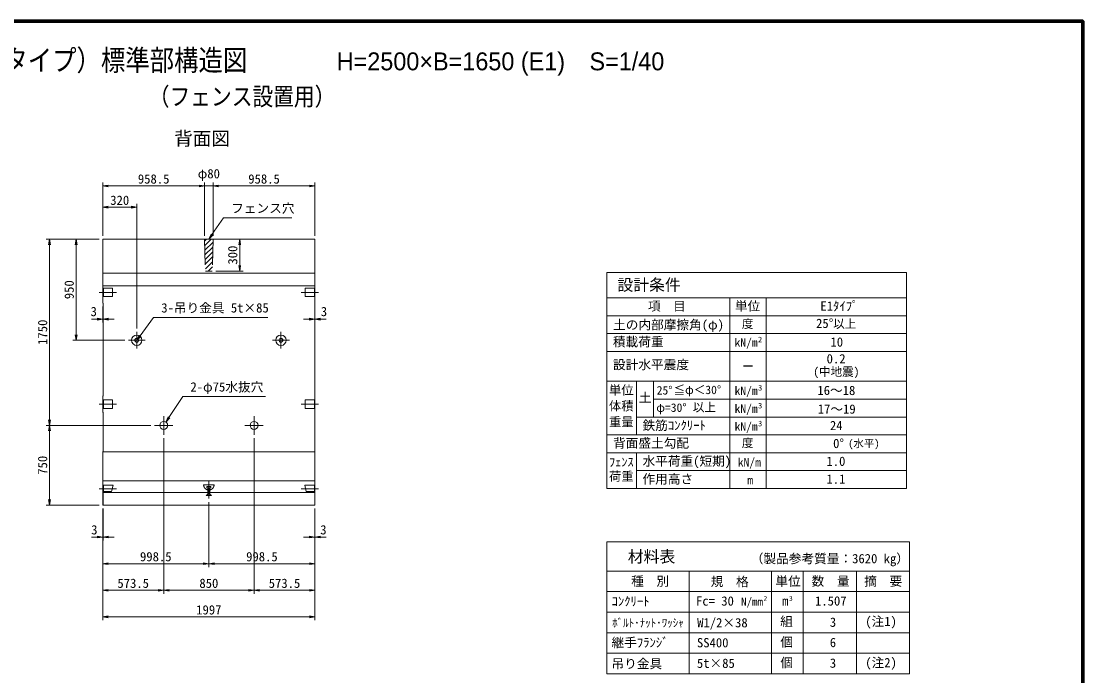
# Model space of a CAD drawing. Units: millimetres at full size, sheet at 1:40. Extents: x 108088 to 123888, y 10657 to 21690.
# Drawn here: x 113901 to 123888, y 15538 to 21690 of the extents above; entities that cross this region are included whole.
import ezdxf
from ezdxf.enums import TextEntityAlignment as Align

# ---------------------------------------------------------------- set-up
doc = ezdxf.new("R2010")
doc.units = ezdxf.units.MM
doc.header["$LTSCALE"] = 40
doc.linetypes.add('CHAIN', pattern=[18.5, 12, -1.5, 3.5, -1.5])
doc.linetypes.add('DASHED', pattern=[7.5, 6, -1.5])
for name, color, linetype, lineweight in [('01図枠', 1, 'Continuous', 70), ('0_2', 3, 'Continuous', 13), ('中心', 6, 'CHAIN', 9), ('外形線', 7, 'Continuous', 13), ('寸法', 2, 'Continuous', 9), ('細線', 4, 'Continuous', 9)]:
    doc.layers.add(name, color=color, linetype=linetype, lineweight=lineweight)
doc.layers.add('文字', color=7, linetype='Continuous')
doc.styles.add('ＭＳ ゴシック', font='')
doc.styles.add('ＭＳ Ｐゴシック', font='')
doc.styles.get('ＭＳ ゴシック').set_extended_font_data('MS Gothic')
doc.styles.get('ＭＳ Ｐゴシック').set_extended_font_data('MS PGothic')

# ---------------------------------------------------------------- blocks, each defined once
blk = doc.blocks.new('open_arrow')
at = {"color": 0, "linetype": 'Continuous', "lineweight": -2}
blk.add_lwpolyline([(7.5, 1.25), (0, 0), (7.5, -1.25)], dxfattribs=at)

msp = doc.modelspace()

# ---------------------------------------------------------------- hatches: boundary and pattern name
at = {"layer": '細線'}
h = msp.add_hatch(dxfattribs=at)
h.set_pattern_fill('USER', color=256, style=0, pattern_type=2)
h.set_pattern_definition([(45, (-10055.66, 14457.51), (-22.45064, 22.45064), [])])
h.paths.add_polyline_path([(115705.95, 19641.75), (115625.95, 19641.75), (115633.45, 19341.75), (115698.45, 19341.75)])

# ---------------------------------------------------------------- linework, layer by layer
at = {"layer": '01図枠'}
msp.add_lwpolyline([(108087.54, 10809.99), (123887.54, 10809.99), (123887.54, 21689.99), (108087.54, 21689.99)], close=True, dxfattribs=at)
at = {"layer": '0_2'}
for centre in [(114987.45, 18691.75), (116344.45, 18691.75)]:
    msp.add_circle(centre, 49, dxfattribs=at)
at = {"layer": '中心'}
for p, q in [((114798.45, 19141.75), (114633.45, 19141.75)), ((116533.45, 19141.75), (116698.45, 19141.75)), ((115066.45, 18691.75), (114908.45, 18691.75)), ((114987.45, 18770.75), (114987.45, 18612.75)), ((116265.45, 18691.75), (116423.45, 18691.75)), ((116344.45, 18770.75), (116344.45, 18612.75)), ((114798.45, 18091.75), (114633.45, 18091.75)), ((116533.45, 18091.75), (116698.45, 18091.75)), ((115240.95, 17804.25), (115240.95, 17979.25)), ((116090.95, 17804.25), (116090.95, 17979.25)), ((115153.45, 17891.75), (115328.45, 17891.75)), ((116003.45, 17891.75), (116178.45, 17891.75)), ((114798.45, 17293.72), (114633.45, 17293.72)), ((115665.95, 17363.04), (115665.95, 17203.04)), ((116533.45, 17293.72), (116698.45, 17293.72))]:
    msp.add_line(p, q, dxfattribs=at)
at = {"layer": '外形線'}
for p, q in [((114667.45, 19641.75), (114667.45, 19041.75)), ((114667.45, 19641.75), (116664.45, 19641.75)), ((116664.45, 19641.75), (116664.45, 19041.75)), ((114670.45, 19038.75), (114667.45, 19041.75)), ((114670.45, 19038.75), (114670.45, 18169.75)), ((116661.45, 19038.75), (116664.45, 19041.75)), ((116661.45, 19038.75), (116661.45, 18169.75)), ((114670.45, 18169.75), (114667.45, 18166.75)), ((114667.45, 18166.75), (114667.45, 18016.75)), ((116661.45, 18169.75), (116664.45, 18166.75)), ((116664.45, 18166.75), (116664.45, 18016.75)), ((114670.45, 18013.75), (114667.45, 18016.75)), ((114670.45, 18013.75), (114670.45, 17644.75)), ((116661.45, 18013.75), (116664.45, 18016.75)), ((116661.45, 18013.75), (116661.45, 17644.75)), ((114670.45, 17644.75), (114667.45, 17641.75)), ((114667.45, 17641.75), (114667.45, 17141.75)), ((116661.45, 17644.75), (116664.45, 17641.75)), ((116664.45, 17641.75), (116664.45, 17141.75)), ((114667.45, 17261.75), (116664.45, 17261.75)), ((114667.45, 17141.75), (116664.45, 17141.75))]:
    msp.add_line(p, q, dxfattribs=at)
at = {"layer": '外形線', "linetype": 'DASHED'}
for p, q in [((115625.95, 19641.75), (115633.45, 19341.75)), ((115705.95, 19641.75), (115698.45, 19341.75)), ((115633.45, 19341.75), (115698.45, 19341.75))]:
    msp.add_line(p, q, dxfattribs=at)
at = {"layer": '外形線'}
for centre in [(115240.95, 17891.75), (116090.95, 17891.75)]:
    msp.add_circle(centre, 37.5, dxfattribs=at)
at = {"layer": '寸法'}
for p, q in [((114667.45, 19673.75), (114667.45, 20173.75)), ((115625.95, 19673.75), (115625.95, 20173.75)), ((115625.95, 19673.75), (115625.95, 20173.75)), ((115705.95, 19673.75), (115705.95, 20173.75)), ((115705.95, 19673.75), (115705.95, 20173.75)), ((116664.45, 19673.75), (116664.45, 20173.75)), ((114667.45, 20141.75), (115625.95, 20141.75)), ((115809.95, 20141.75), (115521.95, 20141.75)), ((116664.45, 20141.75), (115705.95, 20141.75)), ((114667.45, 19673.75), (114667.45, 19973.75)), ((114987.45, 18802.75), (114987.45, 19973.75)), ((114987.45, 19941.75), (114667.45, 19941.75)), ((114635.45, 19641.75), (114135.45, 19641.75)), ((114167.45, 17891.75), (114167.45, 19641.75)), ((114635.45, 19641.75), (114385.45, 19641.75)), ((114417.45, 19641.75), (114417.45, 18691.75)), ((115737.95, 19641.75), (115987.95, 19641.75)), ((115955.95, 19641.75), (115955.95, 19341.75)), ((115730.45, 19341.75), (115987.95, 19341.75)), ((114667.45, 19009.75), (114667.45, 18858.61)), ((114670.45, 19006.75), (114670.45, 18858.61)), ((116661.45, 19006.75), (116661.45, 18858.61)), ((116664.45, 19009.75), (116664.45, 18858.61)), ((114563.45, 18890.61), (114774.45, 18890.61)), ((116768.45, 18890.61), (116557.45, 18890.61)), ((114876.45, 18691.75), (114385.45, 18691.75)), ((115121.45, 17891.75), (114135.45, 17891.75)), ((115121.45, 17891.75), (114135.45, 17891.75)), ((114167.45, 17141.75), (114167.45, 17891.75)), ((115240.95, 17772.25), (115240.95, 16309.75)), ((115240.95, 17772.25), (115240.95, 16309.75)), ((116090.95, 17772.25), (116090.95, 16309.75)), ((116090.95, 17772.25), (116090.95, 16309.75)), ((114635.45, 17141.75), (114135.45, 17141.75)), ((114667.45, 17109.75), (114667.45, 16059.75)), ((114667.45, 17109.75), (114667.45, 16309.75)), ((114667.45, 17109.75), (114667.45, 16809.75)), ((114667.45, 17109.75), (114667.45, 16559.75)), ((114670.45, 17109.75), (114670.45, 16809.75)), ((115665.95, 17171.04), (115665.95, 16559.75)), ((115665.95, 17171.04), (115665.95, 16559.75)), ((116661.45, 17109.75), (116661.45, 16809.75)), ((116664.45, 17109.75), (116664.45, 16059.75)), ((116664.45, 17109.75), (116664.45, 16309.75)), ((116664.45, 17109.75), (116664.45, 16809.75)), ((116664.45, 17109.75), (116664.45, 16559.75)), ((114563.45, 16841.75), (114774.45, 16841.75)), ((116768.45, 16841.75), (116557.45, 16841.75)), ((114667.45, 16591.75), (115665.95, 16591.75)), ((115665.95, 16591.75), (116664.45, 16591.75)), ((114667.45, 16341.75), (115240.95, 16341.75)), ((115240.95, 16341.75), (116090.95, 16341.75)), ((116090.95, 16341.75), (116664.45, 16341.75)), ((114667.45, 16091.75), (116664.45, 16091.75))]:
    msp.add_line(p, q, dxfattribs=at)
at = {"layer": '寸法', "color": 3}
for p, q in [((119408.66, 17802.01), (119408.66, 19329.39)), ((119408.66, 19329.39), (122228.66, 19329.39)), ((122228.66, 17298.01), (122228.66, 19329.39)), ((119408.66, 17298.01), (119408.66, 19090.01)), ((119408.66, 19090.01), (122228.66, 19090.01)), ((120568.66, 17298.01), (120568.66, 19090.01)), ((120908.66, 17298.01), (120908.66, 19090.01)), ((119408.66, 18922.01), (122228.66, 18922.01)), ((119408.66, 18754.01), (122228.66, 18754.01)), ((119408.66, 18586.01), (122228.66, 18586.01)), ((119408.66, 18306.01), (122228.66, 18306.01)), ((119688.66, 17802.01), (119688.66, 18306.01)), ((119848.66, 17970.01), (119848.66, 18306.01)), ((119848.66, 18138.01), (122228.66, 18138.01)), ((119688.66, 17970.01), (122228.66, 17970.01)), ((119408.66, 17802.01), (122228.66, 17802.01)), ((119408.66, 17634.01), (122228.66, 17634.01)), ((119688.66, 17298.01), (119688.66, 17634.01)), ((119688.66, 17466.01), (122228.66, 17466.01)), ((119408.66, 17298.01), (122228.66, 17298.01)), ((119408.66, 15555.75), (119408.66, 16798.01)), ((119408.66, 16798.01), (122258.66, 16798.01)), ((122258.66, 15555.75), (122258.66, 16798.01)), ((119408.66, 16522.63), (122258.66, 16522.63)), ((120183.66, 15555.75), (120183.66, 16522.63)), ((120958.66, 15555.75), (120958.66, 16522.63)), ((121258.66, 15555.75), (121258.66, 16522.63)), ((121258.66, 15749.13), (121258.66, 16522.63)), ((121758.66, 15555.75), (121758.66, 16522.63)), ((119408.66, 16329.26), (122258.66, 16329.26)), ((119408.66, 16135.88), (122258.66, 16135.88)), ((119408.66, 15942.51), (122258.66, 15942.51)), ((119408.66, 15749.13), (122258.66, 15749.13)), ((119408.66, 15555.75), (122258.66, 15555.75))]:
    msp.add_line(p, q, dxfattribs=at)
at = {"layer": '寸法', "color": 3, "linetype": 'DASHED'}
for p, q in [((115616.9, 17333.04), (115715, 17333.04)), ((115647.95, 17318.04), (115683.95, 17318.04)), ((115647.95, 17306.04), (115647.95, 17318.04)), ((115683.95, 17306.04), (115647.95, 17306.04)), ((115655.9, 17306.04), (115655.9, 17244.7)), ((115675.92, 17306.04), (115675.92, 17244.7)), ((115683.95, 17318.04), (115683.95, 17306.04)), ((115640.9, 17233.04), (115655.9, 17244.7)), ((115690.92, 17233.04), (115640.9, 17233.04)), ((115655.9, 17244.7), (115675.92, 17244.7)), ((115675.92, 17244.7), (115690.92, 17233.04))]:
    msp.add_line(p, q, dxfattribs=at)
at = {"layer": '寸法'}
for points in [[(115665.95, 19641.75), (115695.34, 19684.64), (115803.89, 19843.05), (116447.51, 19843.05)], [(114987.45, 18691.75), (115018.4, 18733.53), (115146.26, 18906.15), (116222.33, 18906.15)], [(115261.64, 17923.02), (115290.33, 17966.39), (115420.7, 18163.41), (116198.34, 18163.41)]]:
    msp.add_lwpolyline(points, dxfattribs=at)
at = {"layer": '寸法', "color": 3}
for centre in [(114987.45, 18691.75), (116344.45, 18691.75)]:
    msp.add_circle(centre, 18, dxfattribs=at)
at = {"layer": '寸法', "color": 3, "linetype": 'DASHED'}
msp.add_arc((115665.95, 17333.04), 49.05, 180, 0, dxfattribs=at)
at = {"layer": '細線'}
for p, q in [((114667.45, 19321.75), (116664.45, 19321.75)), ((114667.45, 19201.75), (116664.45, 19201.75)), ((114673.45, 19101.75), (114673.45, 19181.75)), ((114758.45, 19181.75), (114673.45, 19181.75)), ((114758.45, 19101.75), (114758.45, 19181.75)), ((116573.45, 19101.75), (116573.45, 19181.75)), ((116573.45, 19181.75), (116658.45, 19181.75)), ((116658.45, 19101.75), (116658.45, 19181.75)), ((114758.45, 19101.75), (114673.45, 19101.75)), ((116573.45, 19101.75), (116658.45, 19101.75)), ((114673.45, 18051.75), (114673.45, 18131.75)), ((114758.45, 18131.75), (114673.45, 18131.75)), ((114758.45, 18051.75), (114758.45, 18131.75)), ((116573.45, 18051.75), (116573.45, 18131.75)), ((116573.45, 18131.75), (116658.45, 18131.75)), ((116658.45, 18051.75), (116658.45, 18131.75)), ((114758.45, 18051.75), (114673.45, 18051.75)), ((116573.45, 18051.75), (116658.45, 18051.75)), ((114667.45, 17641.75), (116664.45, 17641.75)), ((114667.45, 17370.85), (116664.45, 17370.85)), ((114670.45, 17141.75), (114670.45, 17261.75)), ((116661.45, 17141.75), (116661.45, 17261.75))]:
    msp.add_line(p, q, dxfattribs=at)
at = {"layer": '細線', "linetype": 'DASHED'}
for p, q in [((114673.45, 17268.72), (114673.45, 17328.72)), ((114673.45, 17328.72), (114764.45, 17328.72)), ((114749.45, 17268.72), (114764.45, 17328.72)), ((116582.45, 17268.72), (116567.45, 17328.72)), ((116658.45, 17328.72), (116567.45, 17328.72)), ((116658.45, 17268.72), (116658.45, 17328.72)), ((114673.45, 17268.72), (114749.45, 17268.72)), ((116658.45, 17268.72), (116582.45, 17268.72))]:
    msp.add_line(p, q, dxfattribs=at)

# ---------------------------------------------------------------- block references
at = {"layer": '寸法', "xscale": 6.93, "yscale": 6.93}
for p in [(114667.45, 20141.75), (115705.95, 20141.75), (115705.95, 20141.75), (114667.45, 19941.75), (114670.45, 18890.61), (116664.45, 18890.61), (114670.45, 16841.75), (116664.45, 16841.75), (114667.45, 16591.75), (115665.95, 16591.75), (114667.45, 16341.75), (115240.95, 16341.75), (116090.95, 16341.75), (114667.45, 16091.75)]:
    msp.add_blockref('open_arrow', p, dxfattribs=at)
for p, rotation in [((115625.95, 20141.75), 180), ((115625.95, 20141.75), 180), ((116664.45, 20141.75), 180), ((114987.45, 19941.75), 180), ((115665.95, 19641.75), 55.6), ((114167.45, 19641.75), 270), ((114417.45, 19641.75), 270), ((115955.95, 19641.75), 270), ((115955.95, 19341.75), 90), ((114667.45, 18890.61), 180), ((116661.45, 18890.61), 180), ((114417.45, 18691.75), 90), ((114987.45, 18691.75), 53.5), ((114167.45, 17891.75), 90), ((114167.45, 17891.75), 270), ((115261.64, 17923.02), 56.5), ((114167.45, 17141.75), 90), ((114667.45, 16841.75), 180), ((116661.45, 16841.75), 180), ((115665.95, 16591.75), 180), ((116664.45, 16591.75), 180), ((115240.95, 16341.75), 180), ((116090.95, 16341.75), 180), ((116664.45, 16341.75), 180), ((116664.45, 16091.75), 180)]:
    msp.add_blockref('open_arrow', p, dxfattribs=dict(at, rotation=rotation))

# ---------------------------------------------------------------- texts
at = {"layer": '寸法', "style": 'ＭＳ ゴシック'}
for s, p in [('φ80', (115665.95, 20257.22)), ('958.5', (115146.7, 20207.75)), ('958.5', (116185.2, 20207.75)), ('320', (114827.45, 20007.75)), ('3', (114583.06, 18962.05)), ('3', (116748.83, 18962.05)), ('3', (114588.33, 16910.35)), ('3', (116743.56, 16910.35)), ('998.5', (115166.7, 16657.75)), ('998.5', (116165.2, 16657.75)), ('573.5', (114954.2, 16407.75)), ('850', (115665.95, 16407.75)), ('573.5', (116377.7, 16407.75)), ('1997', (115665.95, 16157.75))]:
    msp.add_text(s, height=87.35, dxfattribs=at).set_placement(p, align=Align.MIDDLE_CENTER)
for s, p in [('フェンス穴', (115875.89, 19863.05)), ('3-吊り金具 5t×85', (115218.26, 18926.15)), ('2-φ75水抜穴', (115492.7, 18183.41))]:
    msp.add_text(s, height=87.35, dxfattribs=at).set_placement(p, align=Align.BOTTOM_LEFT)
for s, p in [('300', (115889.95, 19491.75)), ('950', (114351.45, 19166.75)), ('1750', (114101.45, 18766.75)), ('750', (114101.45, 17516.75))]:
    msp.add_text(s, height=87.35, rotation=90, dxfattribs=at).set_placement(p, align=Align.MIDDLE_CENTER)
at = {"layer": '寸法', "color": 3, "style": 'ＭＳ ゴシック'}
for s, height, p in [('設計条件', 109.2, (119509.63, 19125.26)), ('項\u3000目', 87.35, (119796.05, 18943.25)), ('単位', 87.35, (120615.25, 18943.25)), ('E1ﾀｲﾌﾟ', 87.35, (121419.33, 18943.25)), ('土の内部摩擦角(φ)', 87.35, (119468.98, 18767.38)), ('度', 79.75, (120680.45, 18782.32)), ('25°', 87.35, (121378.49, 18780.87)), ('以上', 79.75, (121539.48, 18782.32)), ('積載荷重', 87.35, (119467.08, 18607.38)), ('kN/m', 79.75, (120611.51, 18606.57)), ('2', 52.22, (120832.66, 18657.04)), ('10', 87.35, (121513.81, 18605.41)), ('設計水平震度', 87.35, (119467.94, 18393.07)), ('0.2', 87.35, (121478.04, 18448.02)), ('ー', 79.75, (120683.44, 18383.04)), ('(中地震)', 79.75, (121351.88, 18331.99)), ('≦φ＜30°', 79.75, (120037.12, 18161.75)), ('土', 87.35, (119710.97, 18083.43)), ('25°', 79.75, (119879.42, 18157.73)), ('kN/m', 79.75, (120611.94, 18153)), ('3', 52.22, (120833.08, 18203.47)), ('16～18', 87.35, (121390.87, 18150.62)), ('φ=30°', 79.75, (119874.93, 17994.63)), ('以上', 79.75, (120218.56, 17998.32)), ('kN/m', 79.75, (120611.94, 17985)), ('3', 52.22, (120833.08, 18035.47)), ('17～19', 87.35, (121394.24, 17975.31)), ('鉄筋ｺﾝｸﾘｰﾄ', 87.35, (119745.68, 17821.93)), ('kN/m', 79.75, (120611.94, 17817)), ('3', 52.22, (120833.08, 17867.47)), ('24', 87.35, (121509.14, 17820.46)), ('背面盛土勾配', 87.35, (119468.66, 17655.25)), ('度', 79.75, (120680.45, 17662.32)), ('0°', 87.35, (121538.56, 17652.27)), ('(水平)', 72.16, (121680.89, 17663.78)), ('水平荷重(短期)', 87.35, (119745.68, 17485.93)), ('kN/m', 79.75, (120641.94, 17481)), ('1.0', 87.35, (121475.95, 17484.46)), ('作用高さ', 87.35, (119745.68, 17317.93)), ('m', 79.75, (120732.01, 17313)), ('1.1', 87.35, (121475.95, 17316.46)), ('材料表', 109.2, (119607.53, 16570.76)), ('種\u3000別', 87.35, (119638.94, 16357.92)), ('規\u3000格', 87.35, (120387.09, 16353.78)), ('単位', 87.35, (120996.29, 16356.98)), ('数\u3000量', 87.35, (121336.69, 16357.72)), ('摘\u3000要', 87.35, (121831.68, 16357.33)), ('ｺﾝｸﾘｰﾄ', 87.35, (119454.31, 16168.77)), ('Fc= 30', 87.35, (120249.08, 16171.19)), ('2', 43.67, (120884.39, 16230.61)), ('3', 43.67, (121124.63, 16229.06)), ('N/mm', 75.95, (120672.83, 16173.37)), ('m', 87.35, (121059.24, 16172.35)), ('ﾎﾞﾙﾄ･ﾅｯﾄ･ﾜｯｼｬ', 75.95, (119460.14, 15973.96)), ('W1/2×38', 87.35, (120259.85, 15967.28)), ('組', 87.35, (121041.34, 15978.97)), ('(注1)', 87.35, (121841.34, 15978.97)), ('継手ﾌﾗﾝｼﾞ', 87.35, (119454.09, 15780.71)), ('SS400', 87.35, (120257.64, 15779.17)), ('個 ', 87.35, (121042.67, 15785.6)), ('吊り金具', 87.35, (119454.09, 15582.01)), ('5t×85', 87.35, (120257.64, 15585.79)), ('個 ', 87.35, (121042.67, 15592.22)), ('(注2)', 87.35, (121841.34, 15592.22))]:
    msp.add_text(s, height=height, dxfattribs=at).set_placement(p, align=Align.BOTTOM_LEFT)
for s, p in [('単位', (119429.8, 18266.42)), ('体積', (119429.8, 18116.78)), ('重量', (119429.8, 17967.14)), ('ﾌｪﾝｽ', (119429.8, 17590.14)), ('荷重', (119429.8, 17455.47))]:
    msp.add_text(s, height=85.24, dxfattribs=at).set_placement(p, align=Align.TOP_LEFT)
for s, p in [('（製品参考質量：3620 kg）', (122252.61, 16569.65)), ('1.507', (121665.9, 16171.67)), ('3', (121567.37, 15971.95)), ('6', (121567.11, 15780.95)), ('3', (121567.11, 15587.57))]:
    msp.add_text(s, height=87.35, dxfattribs=at).set_placement(p, align=Align.BOTTOM_RIGHT)
at = {"layer": '文字', "style": 'ＭＳ Ｐゴシック', "width": 0.85}
for s, height, p in [(' KLウォール3型（Eタイプ）標準部構造図\u3000\u3000\u3000\u3000\u3000\u3000\u3000\u3000\u3000\u3000\u3000\u3000\u3000\u3000 \u3000\u3000\u3000\u3000', 197.9, (115987.54, 21165.77)), ('（フェンス設置用）', 168.3, (115978.69, 20847.73))]:
    msp.add_text(s, height=height, dxfattribs=at).set_placement(p, align=Align.BOTTOM_CENTER)
at = {"layer": '文字', "style": 'ＭＳ Ｐゴシック'}
msp.add_text('H=2500×B=1650 (E1)\u3000S=1/40', height=168.3, dxfattribs=at).set_placement((116868.9, 21178.44), align=Align.BOTTOM_LEFT)
msp.add_text(' 背面図 ', height=128.7, dxfattribs=at).set_placement((115602.11, 20485.14), align=Align.BOTTOM_CENTER)

doc.saveas('drawing.dxf')
